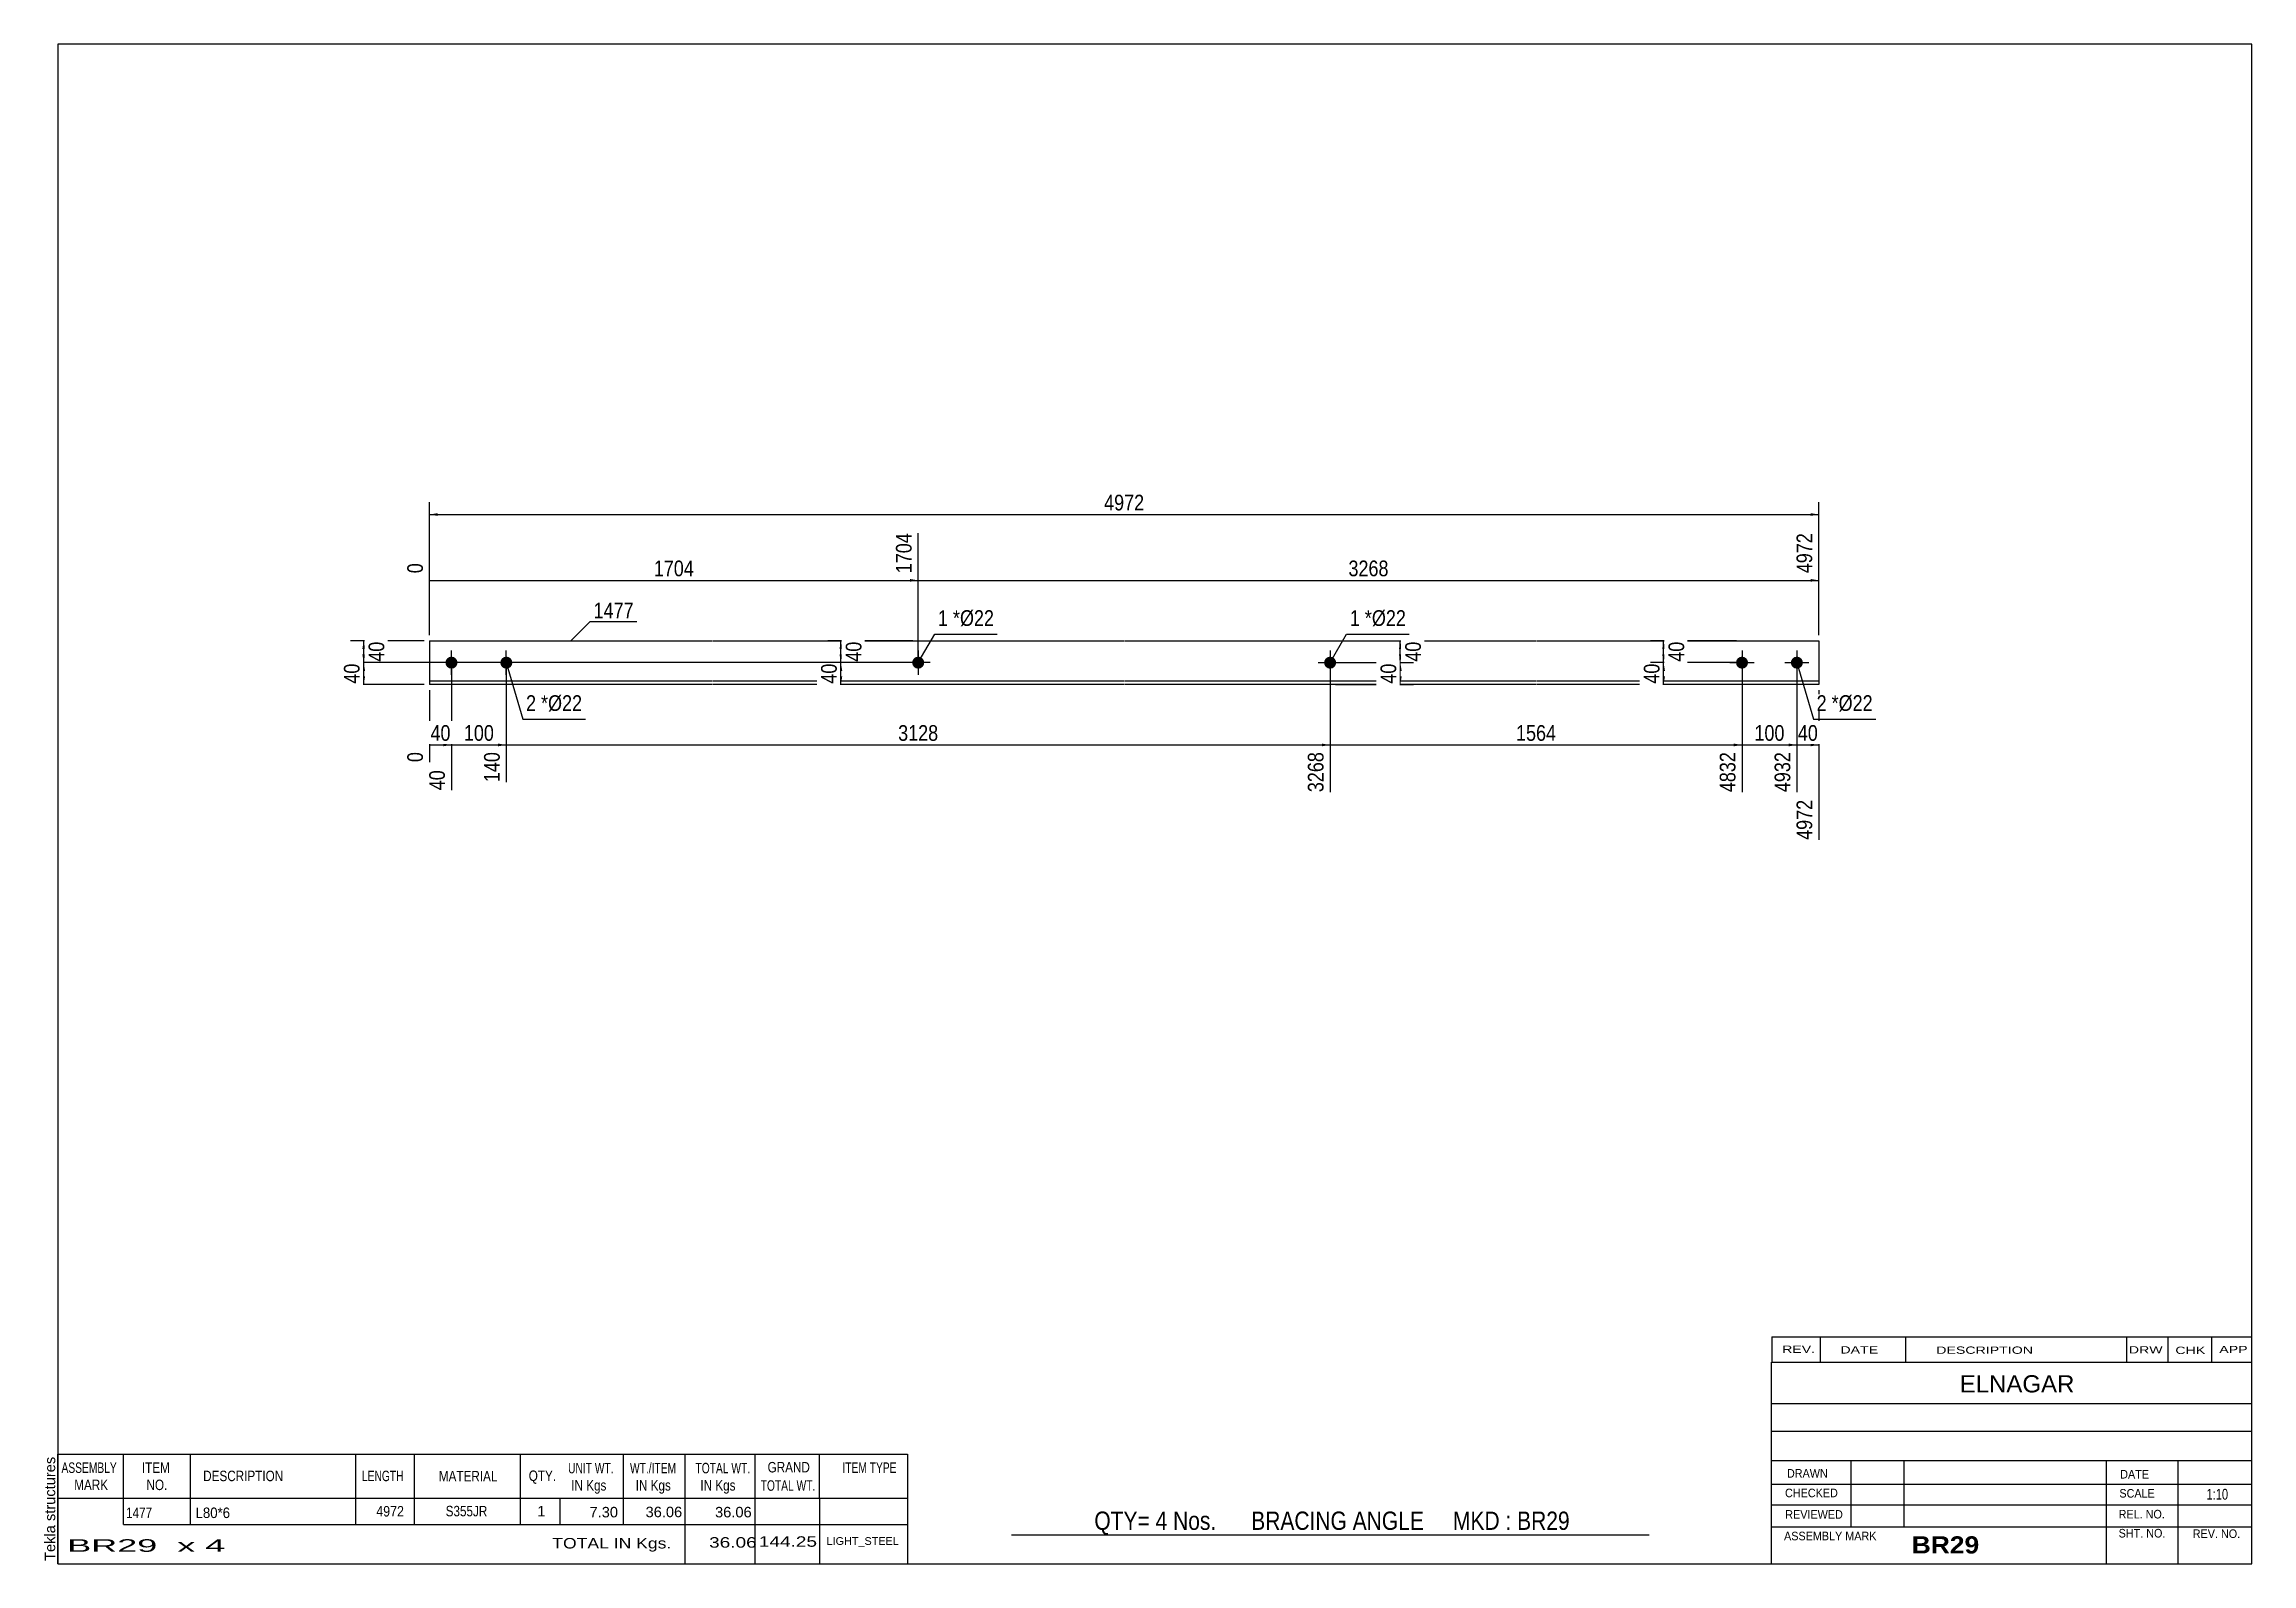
# Model space of a CAD drawing. Header units: millimetres. Extents: x -70 to 332, y -164 to 113.
import ezdxf

# ---------------------------------------------------------------- set-up
doc = ezdxf.new("R2010")
doc.units = ezdxf.units.MM
doc.styles.add('Arial', font='ARIAL.TTF', dxfattribs={"height": 0.2})
doc.styles.add('Arial Bold', font='ARIALBD.TTF', dxfattribs={"height": 0.2})
doc.styles.add('Arial Narrow', font='ARIALN.TTF', dxfattribs={"height": 0.2})

# ---------------------------------------------------------------- blocks, each defined once
blk = doc.blocks.new('Unknown-629093997-1682')
at = {"color": 5, "linetype": 'Continuous'}
for p, q in [((332.25, 112.75), (-67.75, 112.75)), ((-67.75, 112.75), (-67.75, -164.25)), ((332.25, -164.25), (332.25, 112.75)), ((-67.75, -164.25), (332.25, -164.25))]:
    blk.add_line(p, q, dxfattribs=at)
at = {"color": 174, "linetype": 'Continuous', "style": 'Arial'}
blk.add_text('Tekla structures', height=1.9102, rotation=90, dxfattribs=at).set_placement((-68.25, -163.75))
blk = doc.blocks.new('Bolt-629093997-1279 - 1228')
at = {"linetype": 'Continuous'}
blk.add_hatch(color=3, dxfattribs=at).paths.add_polyline_path([(89.1, -1.1, -1), (89.1, 1.1, -1)])
at = {"color": 3, "linetype": 'Continuous'}
for p, q in [((91.3, 0), (86.9, 0)), ((89.1, 2.2), (89.1, -2.2))]:
    blk.add_line(p, q, dxfattribs=at)
blk = doc.blocks.new('Part-629093997-1275 - 1228')
at = {"color": 2, "linetype": 'Continuous'}
for p, q in [((0, 4), (0, -4)), ((0, 4), (51.5, 4)), ((51.6, 4), (126.6, 4)), ((126.7, 4), (201.7, 4)), ((201.8, 4), (253.3, 4)), ((253.3, 4), (253.3, -4)), ((51.5, -3.4), (0, -3.4)), ((51.5, -4), (0, -4)), ((126.6, -3.4), (51.6, -3.4)), ((126.6, -4), (51.6, -4)), ((201.7, -3.4), (126.7, -3.4)), ((201.7, -4), (126.7, -4)), ((253.3, -3.4), (201.8, -3.4)), ((253.3, -4), (201.8, -4))]:
    blk.add_line(p, q, dxfattribs=at)
blk = doc.blocks.new('Bolt-629093997-1276 - 1228')
at = {"linetype": 'Continuous'}
for points in [[(4, -1.1, -1), (4, 1.1, -1)], [(14, -1.1, -1), (14, 1.1, -1)]]:
    blk.add_hatch(color=3, dxfattribs=at).paths.add_polyline_path(points)
at = {"color": 3, "linetype": 'Continuous'}
for p, q in [((6.2, 0), (1.8, 0)), ((4, -2.2), (4, 2.2)), ((16.2, 0), (11.8, 0)), ((14, -2.2), (14, 2.2))]:
    blk.add_line(p, q, dxfattribs=at)
blk = doc.blocks.new('Bolt-629093997-1277 - 1228')
at = {"linetype": 'Continuous'}
for points in [[(239.3, 1.1, -1), (239.3, -1.1, -1)], [(249.3, 1.1, -1), (249.3, -1.1, -1)]]:
    blk.add_hatch(color=3, dxfattribs=at).paths.add_polyline_path(points)
at = {"color": 3, "linetype": 'Continuous'}
for p, q in [((237.1, 0), (241.5, 0)), ((239.3, 2.2), (239.3, -2.2)), ((247.1, 0), (251.5, 0)), ((249.3, 2.2), (249.3, -2.2))]:
    blk.add_line(p, q, dxfattribs=at)
blk = doc.blocks.new('Bolt-629093997-1278 - 1228')
at = {"linetype": 'Continuous'}
blk.add_hatch(color=3, dxfattribs=at).paths.add_polyline_path([(164.2, 1.1, -1), (164.2, -1.1, -1)])
at = {"color": 3, "linetype": 'Continuous'}
for p, q in [((162, 0), (166.4, 0)), ((164.2, 2.2), (164.2, -2.2))]:
    blk.add_line(p, q, dxfattribs=at)
blk = doc.blocks.new('StraightDimension-629093997-1340 - 1228')
at = {"linetype": 'Continuous'}
for points in [[(224.75, -1.5), (225, 0), (225.25, -1.5)], [(225.25, -2.5), (225, -4), (224.75, -2.5)]]:
    blk.add_hatch(color=7, dxfattribs=at).paths.add_polyline_path(points)
at = {"color": 7, "linetype": 'Continuous'}
for p, q in [((238.3, 0), (222.75, 0)), ((238.3, -4), (222.75, -4)), ((225, -4), (225, 0))]:
    blk.add_line(p, q, dxfattribs=at)
at = {"color": 0}
blk.add_wipeout([(224.85, 0.43), (220.65, 0.43), (220.65, -4.43), (224.85, -4.43)], dxfattribs=at)
at = {"color": 3, "style": 'Arial Narrow'}
blk.add_text('40', height=2.863, rotation=90.0002, dxfattribs=at).set_placement((224.25, -3.83))
blk = doc.blocks.new('StraightDimension-629093997-1339 - 1228')
at = {"linetype": 'Continuous'}
for points in [[(224.75, 2.5), (225, 4), (225.25, 2.5)], [(225.25, 1.5), (225, 0), (224.75, 1.5)]]:
    blk.add_hatch(color=7, dxfattribs=at).paths.add_polyline_path(points)
at = {"color": 7, "linetype": 'Continuous'}
for p, q in [((238.3, 4), (222.6, 4)), ((225, 0), (225, 4)), ((238.3, 0), (222.6, 0))]:
    blk.add_line(p, q, dxfattribs=at)
at = {"color": 0}
blk.add_wipeout([(229.35, 4.43), (225.15, 4.43), (225.15, -0.43), (229.35, -0.43)], dxfattribs=at)
at = {"color": 3, "style": 'Arial Narrow'}
blk.add_text('40', height=2.863, rotation=90.0002, dxfattribs=at).set_placement((228.75, 0.17))
blk = doc.blocks.new('StraightDimension-629093997-1347 - 1228')
at = {"linetype": 'Continuous'}
for points in [[(-12.25, 2.5), (-12, 4), (-11.75, 2.5)], [(-11.75, 1.5), (-12, 0), (-12.25, 1.5)]]:
    blk.add_hatch(color=7, dxfattribs=at).paths.add_polyline_path(points)
at = {"color": 7, "linetype": 'Continuous'}
for p, q in [((-1, 4), (-14.4, 4)), ((88.1, 0), (-14.4, 0)), ((-12, 0), (-12, 4))]:
    blk.add_line(p, q, dxfattribs=at)
at = {"color": 0}
blk.add_wipeout([(-7.65, 4.43), (-11.85, 4.43), (-11.85, -0.43), (-7.65, -0.43)], dxfattribs=at)
at = {"color": 3, "style": 'Arial Narrow'}
blk.add_text('40', height=2.863, rotation=90.0002, dxfattribs=at).set_placement((-8.25, 0.17))
blk = doc.blocks.new('StraightDimension-629093997-1288 - 1228')
at = {"linetype": 'Continuous'}
blk.add_hatch(color=7, dxfattribs=at).paths.add_polyline_path([(251.8, -14.75), (253.3, -15), (251.8, -15.25)])
at = {"color": 7, "linetype": 'Continuous'}
for p, q in [((249.3, -1), (249.3, -23.61)), ((253.3, -5), (253.3, -32.31)), ((249.3, -15), (253.3, -15))]:
    blk.add_line(p, q, dxfattribs=at)
at = {"color": 0}
blk.add_wipeout([(253.73, -14.85), (253.73, -10.65), (248.87, -10.65), (248.87, -14.85)], dxfattribs=at)
at = {"color": 0, "linetype": 'Continuous'}
blk.add_wipeout([(252.7, -24.4), (248.5, -24.4), (248.5, -32.91), (252.7, -32.91)], dxfattribs=at)
at = {"color": 3, "style": 'Arial Narrow'}
blk.add_text('40', height=2.863, dxfattribs=at).set_placement((249.47, -14.25))
at = {"color": 3, "linetype": 'Continuous', "style": 'Arial Narrow'}
blk.add_text('4972', height=2.863, rotation=90.0002, dxfattribs=at).set_placement((252.1, -32.31))
blk = doc.blocks.new('StraightDimension-629093997-1289 - 1228')
at = {"linetype": 'Continuous'}
blk.add_hatch(color=7, dxfattribs=at).paths.add_polyline_path([(247.8, -14.75), (249.3, -15), (247.8, -15.25)])
at = {"color": 7, "linetype": 'Continuous'}
for p, q in [((239.3, -1), (239.3, -23.61)), ((249.3, -1), (249.3, -23.61)), ((239.3, -15), (249.3, -15))]:
    blk.add_line(p, q, dxfattribs=at)
at = {"color": 0}
blk.add_wipeout([(247.64, -14.85), (247.64, -10.65), (240.96, -10.65), (240.96, -14.85)], dxfattribs=at)
at = {"color": 0, "linetype": 'Continuous'}
blk.add_wipeout([(248.7, -15.7), (244.5, -15.7), (244.5, -24.21), (248.7, -24.21)], dxfattribs=at)
at = {"color": 3, "style": 'Arial Narrow'}
blk.add_text('100', height=2.863, dxfattribs=at).set_placement((241.56, -14.25))
at = {"color": 3, "linetype": 'Continuous', "style": 'Arial Narrow'}
blk.add_text('4932', height=2.863, rotation=90.0002, dxfattribs=at).set_placement((248.1, -23.61))
blk = doc.blocks.new('StraightDimension-629093997-1290 - 1228')
at = {"linetype": 'Continuous'}
blk.add_hatch(color=7, dxfattribs=at).paths.add_polyline_path([(237.8, -14.75), (239.3, -15), (237.8, -15.25)])
at = {"color": 7, "linetype": 'Continuous'}
for p, q in [((164.2, -1), (164.2, -23.61)), ((239.3, -1), (239.3, -23.61)), ((164.2, -15), (239.3, -15))]:
    blk.add_line(p, q, dxfattribs=at)
at = {"color": 0}
blk.add_wipeout([(206.01, -14.85), (206.01, -10.65), (197.49, -10.65), (197.49, -14.85)], dxfattribs=at)
at = {"color": 0, "linetype": 'Continuous'}
blk.add_wipeout([(238.7, -15.7), (234.5, -15.7), (234.5, -24.21), (238.7, -24.21)], dxfattribs=at)
at = {"color": 3, "style": 'Arial Narrow'}
blk.add_text('1564', height=2.863, dxfattribs=at).set_placement((198.09, -14.25))
at = {"color": 3, "linetype": 'Continuous', "style": 'Arial Narrow'}
blk.add_text('4832', height=2.863, rotation=90.0002, dxfattribs=at).set_placement((238.1, -23.61))
blk = doc.blocks.new('StraightDimension-629093997-1291 - 1228')
at = {"linetype": 'Continuous'}
blk.add_hatch(color=7, dxfattribs=at).paths.add_polyline_path([(162.7, -14.75), (164.2, -15), (162.7, -15.25)])
at = {"color": 7, "linetype": 'Continuous'}
for p, q in [((14, -1), (14, -21.78)), ((164.2, -1), (164.2, -23.61)), ((14, -15), (164.2, -15))]:
    blk.add_line(p, q, dxfattribs=at)
at = {"color": 0}
blk.add_wipeout([(93.36, -14.85), (93.36, -10.65), (84.84, -10.65), (84.84, -14.85)], dxfattribs=at)
at = {"color": 0, "linetype": 'Continuous'}
blk.add_wipeout([(163.6, -15.7), (159.4, -15.7), (159.4, -24.21), (163.6, -24.21)], dxfattribs=at)
at = {"color": 3, "style": 'Arial Narrow'}
blk.add_text('3128', height=2.863, dxfattribs=at).set_placement((85.44, -14.25))
at = {"color": 3, "linetype": 'Continuous', "style": 'Arial Narrow'}
blk.add_text('3268', height=2.863, rotation=90.0002, dxfattribs=at).set_placement((163, -23.61))
blk = doc.blocks.new('StraightDimension-629093997-1292 - 1228')
at = {"linetype": 'Continuous'}
blk.add_hatch(color=7, dxfattribs=at).paths.add_polyline_path([(12.5, -14.75), (14, -15), (12.5, -15.25)])
at = {"color": 7, "linetype": 'Continuous'}
for p, q in [((4, -1), (4, -23.26)), ((14, -1), (14, -21.78)), ((4, -15), (14, -15))]:
    blk.add_line(p, q, dxfattribs=at)
at = {"color": 0}
blk.add_wipeout([(12.34, -14.85), (12.34, -10.65), (5.66, -10.65), (5.66, -14.85)], dxfattribs=at)
at = {"color": 0, "linetype": 'Continuous'}
blk.add_wipeout([(13.4, -15.7), (9.2, -15.7), (9.2, -22.38), (13.4, -22.38)], dxfattribs=at)
at = {"color": 3, "style": 'Arial Narrow'}
blk.add_text('100', height=2.863, dxfattribs=at).set_placement((6.26, -14.25))
at = {"color": 3, "linetype": 'Continuous', "style": 'Arial Narrow'}
blk.add_text('140', height=2.863, rotation=90.0002, dxfattribs=at).set_placement((12.8, -21.78))
blk = doc.blocks.new('StraightDimension-629093997-1357 - 1228')
at = {"linetype": 'Continuous'}
for points in [[(1.5, 26.75), (0, 27), (1.5, 27.25)], [(251.8, 27.25), (253.3, 27), (251.8, 26.75)]]:
    blk.add_hatch(color=7, dxfattribs=at).paths.add_polyline_path(points)
at = {"color": 7, "linetype": 'Continuous'}
for p, q in [((0, 5), (0, 29.25)), ((253.3, 5), (253.3, 29.25)), ((0, 27), (253.3, 27))]:
    blk.add_line(p, q, dxfattribs=at)
at = {"color": 0}
blk.add_wipeout([(130.91, 27.15), (130.91, 31.35), (122.39, 31.35), (122.39, 27.15)], dxfattribs=at)
at = {"color": 3, "style": 'Arial Narrow'}
blk.add_text('4972', height=2.863, dxfattribs=at).set_placement((122.99, 27.75))
blk = doc.blocks.new('StraightDimension-629093997-1293 - 1228')
at = {"linetype": 'Continuous'}
blk.add_hatch(color=7, dxfattribs=at).paths.add_polyline_path([(2.5, -14.75), (4, -15), (2.5, -15.25)])
at = {"color": 7, "linetype": 'Continuous'}
for p, q in [((4, -1), (4, -23.26)), ((0, -5), (0, -18.13)), ((0, -15), (4, -15))]:
    blk.add_line(p, q, dxfattribs=at)
at = {"color": 0}
blk.add_wipeout([(4.43, -14.85), (4.43, -10.65), (-0.43, -10.65), (-0.43, -14.85)], dxfattribs=at)
at = {"color": 0, "linetype": 'Continuous'}
blk.add_wipeout([(3.4, -19), (-0.8, -19), (-0.8, -23.86), (3.4, -23.86)], dxfattribs=at)
blk.add_wipeout([(-0.6, -15.7), (-4.8, -15.7), (-4.8, -18.73), (-0.6, -18.73)], dxfattribs=at)
at = {"color": 3, "style": 'Arial Narrow'}
blk.add_text('40', height=2.863, dxfattribs=at).set_placement((0.17, -14.25))
at = {"color": 3, "linetype": 'Continuous', "style": 'Arial Narrow'}
for s, height, p in [('0', 2.86, (-1.2, -18.13)), ('40', 2.863, (2.8, -23.26))]:
    blk.add_text(s, height=height, rotation=90.0002, dxfattribs=at).set_placement(p)
blk = doc.blocks.new('StraightDimension-629093997-1313 - 1228')
at = {"linetype": 'Continuous'}
blk.add_hatch(color=7, dxfattribs=at).paths.add_polyline_path([(251.8, 15.25), (253.3, 15), (251.8, 14.75)])
at = {"color": 7, "linetype": 'Continuous'}
for p, q in [((89.1, 1), (89.1, 23.61)), ((253.3, 5), (253.3, 23.61)), ((89.1, 15), (253.3, 15))]:
    blk.add_line(p, q, dxfattribs=at)
at = {"color": 0, "linetype": 'Continuous'}
blk.add_wipeout([(252.7, 24.21), (248.5, 24.21), (248.5, 15.7), (252.7, 15.7)], dxfattribs=at)
at = {"color": 0}
blk.add_wipeout([(175.46, 15.15), (175.46, 19.35), (166.94, 19.35), (166.94, 15.15)], dxfattribs=at)
at = {"color": 3, "linetype": 'Continuous', "style": 'Arial Narrow'}
blk.add_text('4972', height=2.863, rotation=90.0002, dxfattribs=at).set_placement((252.1, 16.3))
at = {"color": 3, "style": 'Arial Narrow'}
blk.add_text('3268', height=2.863, dxfattribs=at).set_placement((167.54, 15.75))
blk = doc.blocks.new('StraightDimension-629093997-1314 - 1228')
at = {"linetype": 'Continuous'}
blk.add_hatch(color=7, dxfattribs=at).paths.add_polyline_path([(87.6, 15.25), (89.1, 15), (87.6, 14.75)])
at = {"color": 7, "linetype": 'Continuous'}
for p, q in [((89.1, 1), (89.1, 23.61)), ((0, 5), (0, 18.13)), ((0, 15), (89.1, 15))]:
    blk.add_line(p, q, dxfattribs=at)
at = {"color": 0, "linetype": 'Continuous'}
for points in [[(88.5, 24.21), (84.3, 24.21), (84.3, 15.7), (88.5, 15.7)], [(-0.6, 18.73), (-4.8, 18.73), (-4.8, 15.7), (-0.6, 15.7)]]:
    blk.add_wipeout(points, dxfattribs=at)
at = {"color": 0}
blk.add_wipeout([(48.81, 15.15), (48.81, 19.35), (40.29, 19.35), (40.29, 15.15)], dxfattribs=at)
at = {"color": 3, "linetype": 'Continuous', "style": 'Arial Narrow'}
for s, height, p in [('1704', 2.863, (87.9, 16.3)), ('0', 2.86, (-1.2, 16.3))]:
    blk.add_text(s, height=height, rotation=90.0002, dxfattribs=at).set_placement(p)
at = {"color": 3, "style": 'Arial Narrow'}
blk.add_text('1704', height=2.863, dxfattribs=at).set_placement((40.89, 15.75))
blk = doc.blocks.new('StraightDimension-629093997-1323 - 1228')
at = {"linetype": 'Continuous'}
for points in [[(74.75, 2.5), (75, 4), (75.25, 2.5)], [(75.25, 1.5), (75, 0), (74.75, 1.5)]]:
    blk.add_hatch(color=7, dxfattribs=at).paths.add_polyline_path(points)
at = {"color": 7, "linetype": 'Continuous'}
for p, q in [((88.1, 4), (72.6, 4)), ((88.1, 0), (72.6, 0)), ((75, 0), (75, 4))]:
    blk.add_line(p, q, dxfattribs=at)
at = {"color": 0}
blk.add_wipeout([(79.35, 4.43), (75.15, 4.43), (75.15, -0.43), (79.35, -0.43)], dxfattribs=at)
at = {"color": 3, "style": 'Arial Narrow'}
blk.add_text('40', height=2.863, rotation=90.0002, dxfattribs=at).set_placement((78.75, 0.17))
blk = doc.blocks.new('StraightDimension-629093997-1324 - 1228')
at = {"linetype": 'Continuous'}
for points in [[(74.75, -1.5), (75, 0), (75.25, -1.5)], [(75.25, -2.5), (75, -4), (74.75, -2.5)]]:
    blk.add_hatch(color=7, dxfattribs=at).paths.add_polyline_path(points)
at = {"color": 7, "linetype": 'Continuous'}
for p, q in [((88.1, 0), (72.75, 0)), ((75, -4), (75, 0)), ((88.1, -4), (72.75, -4))]:
    blk.add_line(p, q, dxfattribs=at)
at = {"color": 0}
blk.add_wipeout([(74.85, 0.43), (70.65, 0.43), (70.65, -4.43), (74.85, -4.43)], dxfattribs=at)
at = {"color": 3, "style": 'Arial Narrow'}
blk.add_text('40', height=2.863, rotation=90.0002, dxfattribs=at).set_placement((74.25, -3.83))
blk = doc.blocks.new('StraightDimension-629093997-1331 - 1228')
at = {"linetype": 'Continuous'}
for points in [[(176.75, 2.5), (177, 4), (177.25, 2.5)], [(177.25, 1.5), (177, 0), (176.75, 1.5)]]:
    blk.add_hatch(color=7, dxfattribs=at).paths.add_polyline_path(points)
at = {"color": 7, "linetype": 'Continuous'}
for p, q in [((165.2, 4), (179.25, 4)), ((165.2, 0), (179.25, 0)), ((177, 0), (177, 4))]:
    blk.add_line(p, q, dxfattribs=at)
at = {"color": 0}
blk.add_wipeout([(181.35, 4.43), (177.15, 4.43), (177.15, -0.43), (181.35, -0.43)], dxfattribs=at)
at = {"color": 3, "style": 'Arial Narrow'}
blk.add_text('40', height=2.863, rotation=90.0002, dxfattribs=at).set_placement((180.75, 0.17))
blk = doc.blocks.new('StraightDimension-629093997-1332 - 1228')
at = {"linetype": 'Continuous'}
for points in [[(176.75, -1.5), (177, 0), (177.25, -1.5)], [(177.25, -2.5), (177, -4), (176.75, -2.5)]]:
    blk.add_hatch(color=7, dxfattribs=at).paths.add_polyline_path(points)
at = {"color": 7, "linetype": 'Continuous'}
for p, q in [((165.2, 0), (179.4, 0)), ((177, -4), (177, 0)), ((165.2, -4), (179.4, -4))]:
    blk.add_line(p, q, dxfattribs=at)
at = {"color": 0}
blk.add_wipeout([(176.85, 0.43), (172.65, 0.43), (172.65, -4.43), (176.85, -4.43)], dxfattribs=at)
at = {"color": 3, "style": 'Arial Narrow'}
blk.add_text('40', height=2.863, rotation=90.0002, dxfattribs=at).set_placement((176.25, -3.83))
blk = doc.blocks.new('StraightDimension-629093997-1348 - 1228')
at = {"linetype": 'Continuous'}
for points in [[(-12.25, -1.5), (-12, 0), (-11.75, -1.5)], [(-11.75, -2.5), (-12, -4), (-12.25, -2.5)]]:
    blk.add_hatch(color=7, dxfattribs=at).paths.add_polyline_path(points)
at = {"color": 7, "linetype": 'Continuous'}
for p, q in [((88.1, 0), (-14.25, 0)), ((-12, -4), (-12, 0)), ((-1, -4), (-14.25, -4))]:
    blk.add_line(p, q, dxfattribs=at)
at = {"color": 0}
blk.add_wipeout([(-12.15, 0.43), (-16.35, 0.43), (-16.35, -4.43), (-12.15, -4.43)], dxfattribs=at)
at = {"color": 3, "style": 'Arial Narrow'}
blk.add_text('40', height=2.863, rotation=90.0002, dxfattribs=at).set_placement((-12.75, -3.83))
blk = doc.blocks.new('CBS_BOM-629093997-1694')
at = {"color": 7, "linetype": 'Continuous'}
for p, q in [((-67.78, -152.28), (-67.78, -144.28)), ((-67.78, -144.28), (87.14, -144.28)), ((-55.78, -152.28), (-55.78, -144.28)), ((-43.59, -152.28), (-43.59, -144.28)), ((-13.43, -152.28), (-13.43, -144.28)), ((-2.75, -152.28), (-2.75, -144.28)), ((16.57, -152.28), (16.57, -144.28)), ((35.37, -152.28), (35.37, -144.28)), ((46.58, -152.28), (46.58, -144.28)), ((59.37, -152.28), (59.37, -144.28)), ((71.12, -152.28), (71.12, -144.28)), ((87.14, -144.29), (87.14, -152.27)), ((-67.78, -152.28), (87.14, -152.28)), ((-67.78, -157.08), (-67.78, -152.28)), ((-55.78, -157.08), (-55.78, -152.28)), ((-43.59, -157.08), (-43.59, -152.28)), ((-13.43, -157.08), (-13.43, -152.28)), ((-2.75, -157.08), (-2.75, -152.28)), ((16.57, -157.08), (16.57, -152.28)), ((23.83, -157.08), (23.83, -152.28)), ((35.37, -157.08), (35.37, -152.28)), ((46.58, -157.08), (46.58, -152.28)), ((59.37, -157.08), (59.37, -152.28)), ((71.14, -157.08), (71.14, -152.28)), ((87.14, -152.28), (87.14, -157.08)), ((-67.78, -164.28), (-67.78, -157.1)), ((-55.78, -157.08), (87.14, -157.08)), ((46.58, -164.28), (46.58, -157.1)), ((59.37, -164.28), (59.37, -157.1)), ((71.18, -164.28), (71.18, -157.1)), ((87.14, -157.08), (87.14, -164.28)), ((-67.78, -164.28), (87.14, -164.28))]:
    blk.add_line(p, q, dxfattribs=at)
at = {"color": 3, "linetype": 'Continuous', "style": 'Arial'}
for s, height, width, p in [('ASSEMBLY', 1.91, 0.7, (-67.1, -147.71)), ('ITEM', 1.91, 0.8, (-52.45, -147.71)), ('NO.', 1.91, 0.8, (-51.6, -150.84)), ('DESCRIPTION', 1.9102, 0.8, (-41.27, -149.21)), ('LENGTH', 1.91, 0.7, (-12.32, -149.21)), ('MATERIAL', 1.91, 0.8, (1.7, -149.26)), ('QTY.', 1.91, 0.8, (18.09, -149.18)), ('UNIT WT.', 1.91, 0.7, (25.26, -147.78)), ('WT./ITEM', 1.91, 0.7, (36.55, -147.78)), ('TOTAL WT.', 1.91, 0.7, (48.49, -147.78)), ('GRAND', 1.91, 0.8, (61.64, -147.62)), ('ITEM TYPE', 1.91, 0.7, (75.28, -147.7)), ('MARK', 1.91, 0.8, (-64.78, -150.84)), ('IN Kgs', 1.91, 0.8, (25.84, -150.92)), ('IN Kgs', 1.91, 0.8, (37.59, -150.92)), ('IN Kgs', 1.91, 0.8, (49.38, -150.92)), ('TOTAL WT.', 1.91, 0.7, (60.38, -150.96))]:
    blk.add_text(s, height=height, dxfattribs=dict(at, width=width)).set_placement(p)
at = {"color": 7, "linetype": 'Continuous', "style": 'Arial'}
for s, width, p in [('1477', 0.8, (-55.32, -155.93)), ('L80*6', 0.9, (-42.65, -155.93)), ('4972', 0.85, (-9.71, -155.65)), ('S355JR', 0.8, (2.94, -155.62))]:
    blk.add_text(s, height=1.91, dxfattribs=dict(at, width=width)).set_placement(p)
for s, p in [('1', (19.66, -155.62)), ('7.30', (29.17, -155.81)), ('36.06', (39.39, -155.78)), ('36.06', (52.06, -155.81))]:
    blk.add_text(s, height=1.91, dxfattribs=at).set_placement(p)
at = {"color": 6, "linetype": 'Continuous', "style": 'Arial'}
for s, height, width, p in [('BR29  x 4', 2.292, 2.05, (-66.06, -162.09)), ('TOTAL IN Kgs.', 1.9102, 1.2, (22.38, -161.48)), ('36.06', 1.91, 1.3, (50.97, -161.33)), ('144.25', 1.91, 1.3, (60.04, -161.17))]:
    blk.add_text(s, height=height, dxfattribs=dict(at, width=width)).set_placement(p)
blk.add_text('LIGHT_STEEL', height=1.4135, dxfattribs=at).set_placement((72.39, -160.83))
blk = doc.blocks.new('CBS_CALLOFF-629093997-1695')
at = {"color": 7, "linetype": 'Continuous'}
blk.add_line((106.13, -158.98), (222.36, -159), dxfattribs=at)
at = {"color": 3, "linetype": 'Continuous', "style": 'Arial Narrow'}
blk.add_text('QTY= 4 Nos.      BRACING ANGLE     MKD : BR29', height=3.3405, dxfattribs=at).set_placement((121.21, -158.09))
blk = doc.blocks.new('CBS_NAME_BLOG-629093997-1696')
at = {"color": 7, "linetype": 'Continuous'}
for p, q in [((244.66, -127.5), (332.18, -127.5)), ((244.66, -164.21), (244.66, -127.5)), ((244.66, -135.04), (332.18, -135.04)), ((244.73, -140.09), (332.25, -140.09)), ((244.66, -145.46), (332.18, -145.46)), ((259.18, -157.57), (259.18, -145.47)), ((268.87, -157.54), (268.87, -145.47)), ((305.78, -164.21), (305.78, -145.48)), ((318.83, -164.21), (318.83, -145.47)), ((244.67, -149.76), (332.25, -149.74)), ((244.66, -153.51), (332.18, -153.51)), ((244.66, -157.55), (332.18, -157.55)), ((244.66, -164.25), (332.25, -164.25))]:
    blk.add_line(p, q, dxfattribs=at)
at = {"color": 3, "linetype": 'Continuous', "style": 'Arial'}
blk.add_text('ELNAGAR', height=3.133, dxfattribs=at).set_placement((278.98, -133.03))
at = {"color": 3, "linetype": 'Continuous'}
for s, height, style, width, p in [('DRAWN', 1.566, 'Arial', 0.9, (247.49, -148.57)), ('DATE', 1.566, 'Arial', 0.9, (308.25, -148.73)), ('CHECKED', 1.566, 'Arial', 0.9, (247.14, -152.14)), ('SCALE', 1.566, 'Arial', 0.9, (308.1, -152.21)), ('1:10', 1.957, 'Arial Narrow', 0.9, (323.99, -152.57)), ('REVIEWED', 1.566, 'Arial', 0.9, (247.18, -156.06)), ('REL. NO.', 1.566, 'Arial', 0.9, (307.96, -156.01)), ('ASSEMBLY MARK', 1.5663, 'Arial', 0.9, (246.96, -159.99)), ('BR29', 3.131, 'Arial Bold', 1.1, (270.24, -162.39)), ('SHT. NO.', 1.566, 'Arial', 0.9, (307.96, -159.48)), ('REV. NO.', 1.566, 'Arial', 0.9, (321.48, -159.57))]:
    blk.add_text(s, height=height, dxfattribs=dict(at, style=style, width=width)).set_placement(p)
blk = doc.blocks.new('CBS_REVISION-629093997-1697')
at = {"color": 7, "linetype": 'Continuous'}
for p, q in [((244.74, -122.87), (332.24, -122.87)), ((244.74, -122.87), (244.74, -127.5)), ((253.54, -122.87), (253.54, -127.5)), ((269.13, -122.87), (269.13, -127.44)), ((309.39, -122.87), (309.39, -127.5)), ((316.93, -122.87), (316.93, -127.5)), ((324.88, -122.87), (324.88, -127.5)), ((244.74, -127.5), (332.24, -127.5))]:
    blk.add_line(p, q, dxfattribs=at)
at = {"color": 7, "style": 'Arial Narrow', "width": 1.7}
for s, height, p in [('REV.', 1.326, (246.6, -125.82)), ('DATE', 1.326, (257.23, -125.94)), ('DESCRIPTION', 1.3257, (274.71, -125.99)), ('DRW', 1.326, (309.82, -125.93)), ('CHK', 1.326, (318.31, -126.02)), ('APP', 1.326, (326.31, -125.87))]:
    blk.add_text(s, height=height, dxfattribs=at).set_placement(p)
blk = doc.blocks.new('Mark-629093997-1360 - 1228')
at = {"color": 0}
blk.add_wipeout([(37.22, 8.09), (37.22, 11.09), (29.91, 11.09), (29.91, 8.09)], dxfattribs=at)
blk.add_wipeout([(37.22, 8.09), (37.22, 11.09), (29.91, 11.09), (29.91, 8.09)], dxfattribs=at)
at = {"color": 7, "linetype": 'Continuous'}
for p, q in [((25.77, 3.95), (29.31, 7.49)), ((29.31, 7.49), (37.82, 7.49))]:
    blk.add_line(p, q, dxfattribs=at)
at = {"color": 3, "style": 'Arial Narrow'}
blk.add_text('1477', height=2.863, dxfattribs=at).set_placement((29.91, 8.09))
blk = doc.blocks.new('Mark-629093997-1363 - 1228')
at = {"color": 0}
blk.add_wipeout([(19.43, -8.8), (19.43, -5.8), (17.6, -5.8), (17.6, -8.8)], dxfattribs=at)
blk.add_wipeout([(19.43, -8.8), (19.43, -5.8), (17.6, -5.8), (17.6, -8.8)], dxfattribs=at)
at = {"color": 7, "linetype": 'Continuous'}
blk.add_line((14, 0), (17, -10.3), dxfattribs=at)
at = {"color": 0}
blk.add_wipeout([(21.61, -8.8), (21.61, -5.8), (20.33, -5.8), (20.33, -8.8)], dxfattribs=at)
blk.add_wipeout([(21.61, -8.8), (21.61, -5.8), (20.33, -5.8), (20.33, -8.8)], dxfattribs=at)
at = {"color": 3, "style": 'Arial Narrow'}
blk.add_text('2', height=2.86, dxfattribs=at).set_placement((17.6, -8.8))
at = {"color": 0}
blk.add_wipeout([(27.82, -8.8), (27.82, -5.8), (21.61, -5.8), (21.61, -8.8)], dxfattribs=at)
blk.add_wipeout([(27.82, -8.8), (27.82, -5.8), (21.61, -5.8), (21.61, -8.8)], dxfattribs=at)
at = {"color": 7, "linetype": 'Continuous'}
blk.add_line((17, -10.3), (28.42, -10.3), dxfattribs=at)
at = {"color": 3, "style": 'Arial Narrow'}
for s, height, p in [('*', 2.86, (20.33, -8.8)), ('Ø22', 2.863, (21.61, -8.8))]:
    blk.add_text(s, height=height, dxfattribs=at).set_placement(p)
blk = doc.blocks.new('Mark-629093997-1364 - 1228')
at = {"color": 0}
blk.add_wipeout([(254.73, -8.8), (254.73, -5.8), (252.9, -5.8), (252.9, -8.8)], dxfattribs=at)
blk.add_wipeout([(254.73, -8.8), (254.73, -5.8), (252.9, -5.8), (252.9, -8.8)], dxfattribs=at)
at = {"color": 7, "linetype": 'Continuous'}
blk.add_line((249.3, 0), (252.3, -10.3), dxfattribs=at)
at = {"color": 0}
blk.add_wipeout([(256.91, -8.8), (256.91, -5.8), (255.63, -5.8), (255.63, -8.8)], dxfattribs=at)
blk.add_wipeout([(256.91, -8.8), (256.91, -5.8), (255.63, -5.8), (255.63, -8.8)], dxfattribs=at)
at = {"color": 3, "style": 'Arial Narrow'}
blk.add_text('2', height=2.86, dxfattribs=at).set_placement((252.9, -8.8))
at = {"color": 0}
blk.add_wipeout([(263.12, -8.8), (263.12, -5.8), (256.91, -5.8), (256.91, -8.8)], dxfattribs=at)
blk.add_wipeout([(263.12, -8.8), (263.12, -5.8), (256.91, -5.8), (256.91, -8.8)], dxfattribs=at)
at = {"color": 7, "linetype": 'Continuous'}
blk.add_line((252.3, -10.3), (263.72, -10.3), dxfattribs=at)
at = {"color": 3, "style": 'Arial Narrow'}
for s, height, p in [('*', 2.86, (255.63, -8.8)), ('Ø22', 2.863, (256.91, -8.8))]:
    blk.add_text(s, height=height, dxfattribs=at).set_placement(p)
blk = doc.blocks.new('Mark-629093997-1365 - 1228')
at = {"color": 0}
blk.add_wipeout([(169.63, 6.7), (169.63, 9.7), (167.8, 9.7), (167.8, 6.7)], dxfattribs=at)
blk.add_wipeout([(169.63, 6.7), (169.63, 9.7), (167.8, 9.7), (167.8, 6.7)], dxfattribs=at)
at = {"color": 7, "linetype": 'Continuous'}
blk.add_line((164.2, 0), (167.2, 5.2), dxfattribs=at)
at = {"color": 0}
blk.add_wipeout([(171.81, 6.7), (171.81, 9.7), (170.53, 9.7), (170.53, 6.7)], dxfattribs=at)
blk.add_wipeout([(171.81, 6.7), (171.81, 9.7), (170.53, 9.7), (170.53, 6.7)], dxfattribs=at)
at = {"color": 3, "style": 'Arial Narrow'}
blk.add_text('1', height=2.86, dxfattribs=at).set_placement((167.8, 6.7))
at = {"color": 0}
blk.add_wipeout([(178.02, 6.7), (178.02, 9.7), (171.81, 9.7), (171.81, 6.7)], dxfattribs=at)
blk.add_wipeout([(178.02, 6.7), (178.02, 9.7), (171.81, 9.7), (171.81, 6.7)], dxfattribs=at)
at = {"color": 7, "linetype": 'Continuous'}
blk.add_line((167.2, 5.2), (178.62, 5.2), dxfattribs=at)
at = {"color": 3, "style": 'Arial Narrow'}
for s, height, p in [('*', 2.86, (170.53, 6.7)), ('Ø22', 2.863, (171.81, 6.7))]:
    blk.add_text(s, height=height, dxfattribs=at).set_placement(p)
blk = doc.blocks.new('Mark-629093997-1366 - 1228')
at = {"color": 0}
blk.add_wipeout([(94.53, 6.7), (94.53, 9.7), (92.7, 9.7), (92.7, 6.7)], dxfattribs=at)
blk.add_wipeout([(94.53, 6.7), (94.53, 9.7), (92.7, 9.7), (92.7, 6.7)], dxfattribs=at)
at = {"color": 7, "linetype": 'Continuous'}
blk.add_line((89.1, 0), (92.1, 5.2), dxfattribs=at)
at = {"color": 0}
blk.add_wipeout([(96.71, 6.7), (96.71, 9.7), (95.43, 9.7), (95.43, 6.7)], dxfattribs=at)
blk.add_wipeout([(96.71, 6.7), (96.71, 9.7), (95.43, 9.7), (95.43, 6.7)], dxfattribs=at)
at = {"color": 3, "style": 'Arial Narrow'}
blk.add_text('1', height=2.86, dxfattribs=at).set_placement((92.7, 6.7))
at = {"color": 0}
blk.add_wipeout([(102.92, 6.7), (102.92, 9.7), (96.71, 9.7), (96.71, 6.7)], dxfattribs=at)
blk.add_wipeout([(102.92, 6.7), (102.92, 9.7), (96.71, 9.7), (96.71, 6.7)], dxfattribs=at)
at = {"color": 7, "linetype": 'Continuous'}
blk.add_line((92.1, 5.2), (103.52, 5.2), dxfattribs=at)
at = {"color": 3, "style": 'Arial Narrow'}
for s, height, p in [('*', 2.86, (95.43, 6.7)), ('Ø22', 2.863, (96.71, 6.7))]:
    blk.add_text(s, height=height, dxfattribs=at).set_placement(p)

msp = doc.modelspace()

# ---------------------------------------------------------------- block references
for name in ['Unknown-629093997-1682', 'Part-629093997-1275 - 1228', 'Bolt-629093997-1276 - 1228', 'Bolt-629093997-1279 - 1228', 'Bolt-629093997-1278 - 1228', 'Bolt-629093997-1277 - 1228', 'CBS_REVISION-629093997-1697', 'CBS_NAME_BLOG-629093997-1696', 'CBS_BOM-629093997-1694', 'CBS_CALLOFF-629093997-1695']:
    msp.add_blockref(name, (0, 0))

# ---------------------------------------------------------------- next in the draw order: block references
for name in ['StraightDimension-629093997-1347 - 1228', 'StraightDimension-629093997-1340 - 1228', 'StraightDimension-629093997-1288 - 1228']:
    msp.add_blockref(name, (0, 0))

# ---------------------------------------------------------------- next in the draw order: block references
msp.add_blockref('StraightDimension-629093997-1339 - 1228', (0, 0))

# ---------------------------------------------------------------- next in the draw order: block references
for name in ['StraightDimension-629093997-1357 - 1228', 'StraightDimension-629093997-1289 - 1228']:
    msp.add_blockref(name, (0, 0))

# ---------------------------------------------------------------- next in the draw order: block references
msp.add_blockref('StraightDimension-629093997-1290 - 1228', (0, 0))

# ---------------------------------------------------------------- next in the draw order: block references
msp.add_blockref('StraightDimension-629093997-1291 - 1228', (0, 0))

# ---------------------------------------------------------------- next in the draw order: block references
for name in ['StraightDimension-629093997-1313 - 1228', 'StraightDimension-629093997-1292 - 1228']:
    msp.add_blockref(name, (0, 0))

# ---------------------------------------------------------------- next in the draw order: block references
for name in ['StraightDimension-629093997-1331 - 1228', 'Mark-629093997-1364 - 1228', 'StraightDimension-629093997-1293 - 1228']:
    msp.add_blockref(name, (0, 0))

# ---------------------------------------------------------------- next in the draw order: block references
for name in ['StraightDimension-629093997-1314 - 1228', 'StraightDimension-629093997-1332 - 1228']:
    msp.add_blockref(name, (0, 0))

# ---------------------------------------------------------------- next in the draw order: block references
for name in ['Mark-629093997-1360 - 1228', 'Mark-629093997-1365 - 1228', 'StraightDimension-629093997-1323 - 1228']:
    msp.add_blockref(name, (0, 0))

# ---------------------------------------------------------------- next in the draw order: block references
msp.add_blockref('StraightDimension-629093997-1324 - 1228', (0, 0))

# ---------------------------------------------------------------- next in the draw order: block references
msp.add_blockref('StraightDimension-629093997-1348 - 1228', (0, 0))

# ---------------------------------------------------------------- next in the draw order: block references
for name in ['Mark-629093997-1366 - 1228', 'Mark-629093997-1363 - 1228']:
    msp.add_blockref(name, (0, 0))

doc.saveas('drawing.dxf')
